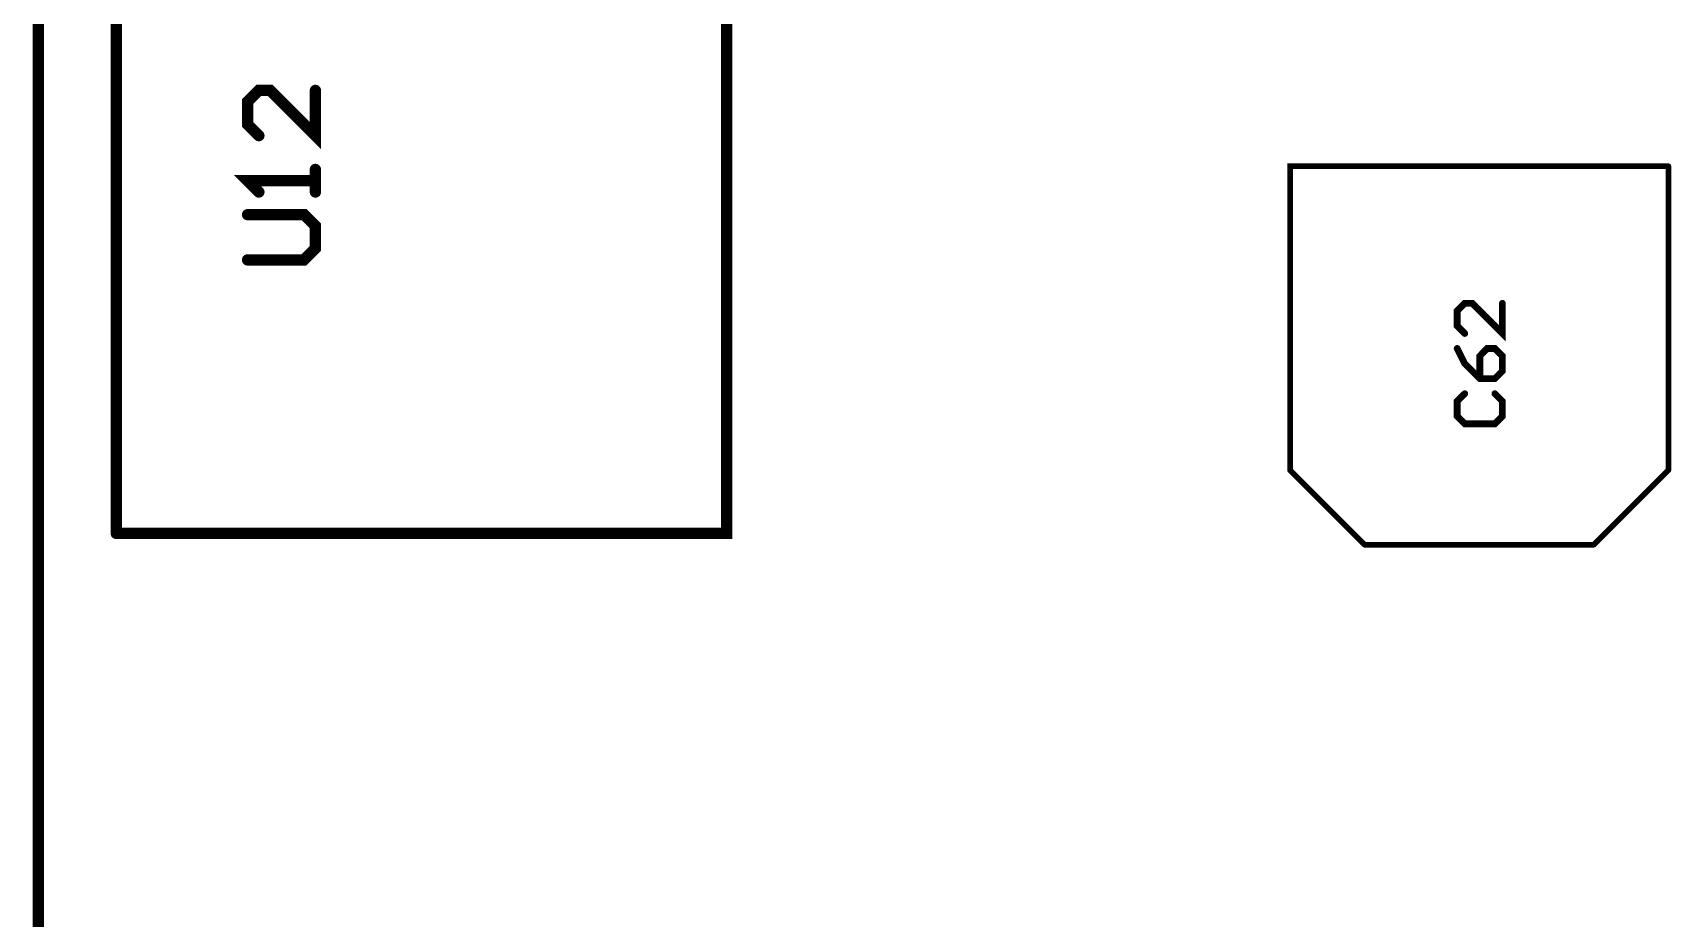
# Model space of a CAD drawing. Extents: x -4.2 to 14.8, y -3.5 to 8.8.
# Drawn here: x -0.24 to 1.209, y 0.578 to 1.361 of the extents above; entities that cross this region are included whole.
import ezdxf

# ---------------------------------------------------------------- set-up
doc = ezdxf.new("R2010")
doc.units = 0
doc.layers.add('2D_LINE_00', color=1, linetype='CONTINUOUS')

# ---------------------------------------------------------------- blocks, each defined once
blk = doc.blocks.new('SMOOTH_0$01')
at = {"const_width": 0.005}
blk.add_lwpolyline([(-0.0025, 0, 1), (0.0025, 0, 1)], format="xyb", close=True, dxfattribs=at)
blk = doc.blocks.new('DRAWING_2964')
at = {"layer": '2D_LINE_00', "const_width": 0.01}
blk.add_lwpolyline([(0, 0), (0, 0.64)], dxfattribs=at)
at = {"layer": '2D_LINE_00'}
for p in [(0, 0.64), (0, 0)]:
    blk.add_blockref('SMOOTH_0$01', p, dxfattribs=at)
blk = doc.blocks.new('DRAWING_2965')
at = {"layer": '2D_LINE_00', "const_width": 0.01}
blk.add_lwpolyline([(0, 0), (0.54, 0), (0.54, 0.64)], dxfattribs=at)
at = {"layer": '2D_LINE_00'}
for p in [(0.54, 0.64), (0, 0), (0.54, 0)]:
    blk.add_blockref('SMOOTH_0$01', p, dxfattribs=at)
blk = doc.blocks.new('DRAWING_3221')
at = {"layer": '2D_LINE_00', "const_width": 0.01}
blk.add_lwpolyline([(0, 0), (0, 7.4)], dxfattribs=at)
blk = doc.blocks.new('DRAWING_3238')
at = {"layer": '2D_LINE_00', "const_width": 0.01}
blk.add_lwpolyline([(0, 0), (0.04998, 0), (0.05998, 0.01), (0.05998, 0.02999), (0.04998, 0.03999), (0, 0.03999)], dxfattribs=at)
at = {"layer": '2D_LINE_00'}
for p in [(0, 0.03999), (0.04998, 0.03999), (0.05998, 0.02999), (0.05998, 0.01), (0, 0), (0.04998, 0)]:
    blk.add_blockref('SMOOTH_0$01', p, dxfattribs=at)
blk = doc.blocks.new('DRAWING_3239')
at = {"layer": '2D_LINE_00', "const_width": 0.01}
blk.add_lwpolyline([(0, 0), (0, 0.01999), (0, 0.01), (-0.05998, 0.01), (-0.04998, 0)], dxfattribs=at)
at = {"layer": '2D_LINE_00'}
for p in [(-0.05998, 0.01), (0, 0.01999), (0, 0.01), (-0.04998, 0), (0, 0)]:
    blk.add_blockref('SMOOTH_0$01', p, dxfattribs=at)
blk = doc.blocks.new('DRAWING_3240')
at = {"layer": '2D_LINE_00', "const_width": 0.01}
blk.add_lwpolyline([(0, 0), (0, -0.03999), (-0.03999, 0), (-0.04998, 0), (-0.05998, -0.00999), (-0.05998, -0.02999), (-0.04998, -0.03999)], dxfattribs=at)
at = {"layer": '2D_LINE_00'}
for p in [(-0.04998, 0), (-0.03999, 0), (0, 0), (-0.05998, -0.00999), (-0.05998, -0.02999), (-0.04998, -0.03999), (0, -0.03999)]:
    blk.add_blockref('SMOOTH_0$01', p, dxfattribs=at)
blk = doc.blocks.new('SMOOTH_0$006')
at = {"const_width": 0.003}
blk.add_lwpolyline([(-0.0015, 0, 1), (0.0015, 0, 1)], format="xyb", close=True, dxfattribs=at)
blk = doc.blocks.new('DRAWING_4283')
at = {"layer": '2D_LINE_00', "const_width": 0.006}
blk.add_lwpolyline([(0, 0), (-0.00667, -0.00667), (-0.00667, -0.02), (0, -0.02666), (0.02665, -0.02666), (0.03332, -0.02), (0.03332, -0.00667), (0.02665, 0)], dxfattribs=at)
at = {"layer": '2D_LINE_00'}
for p in [(0, 0), (0.02665, 0), (-0.00667, -0.00667), (0.03332, -0.00667), (-0.00667, -0.02), (0, -0.02666), (0.02665, -0.02666), (0.03332, -0.02)]:
    blk.add_blockref('SMOOTH_0$006', p, dxfattribs=at)
blk = doc.blocks.new('DRAWING_4284')
at = {"layer": '2D_LINE_00', "const_width": 0.006}
blk.add_lwpolyline([(0, 0), (0.00667, -0.01333), (0.02, -0.02666), (0.03332, -0.02666), (0.03999, -0.02), (0.03999, -0.00667), (0.03332, 0), (0.02666, 0), (0.02, -0.00667), (0.02, -0.02666)], dxfattribs=at)
at = {"layer": '2D_LINE_00'}
for p in [(0, 0), (0.02666, 0), (0.03332, 0), (0.00667, -0.01333), (0.02, -0.00667), (0.03999, -0.00667), (0.02, -0.02666), (0.02, -0.02666), (0.03332, -0.02666), (0.03999, -0.02)]:
    blk.add_blockref('SMOOTH_0$006', p, dxfattribs=at)
blk = doc.blocks.new('DRAWING_4285')
at = {"layer": '2D_LINE_00', "const_width": 0.006}
blk.add_lwpolyline([(0, 0), (0, -0.02666), (-0.02666, 0), (-0.03332, 0), (-0.03999, -0.00666), (-0.03999, -0.01999), (-0.03332, -0.02666)], dxfattribs=at)
at = {"layer": '2D_LINE_00'}
for p in [(-0.03332, 0), (-0.02666, 0), (0, 0), (-0.03999, -0.00666), (-0.03999, -0.01999), (-0.03332, -0.02666), (0, -0.02666)]:
    blk.add_blockref('SMOOTH_0$006', p, dxfattribs=at)
blk = doc.blocks.new('SMOOTH_0$005')
at = {"const_width": 0.0025}
blk.add_lwpolyline([(-0.00125, 0, 1), (0.00125, 0, 1)], format="xyb", close=True, dxfattribs=at)
blk = doc.blocks.new('DRAWING_4790')
at = {"layer": '2D_LINE_00', "const_width": 0.005}
blk.add_lwpolyline([(0, 0), (0, 0.16733), (0.33465, 0.16733)], dxfattribs=at)
at = {"layer": '2D_LINE_00'}
for p in [(0, 0.16733), (0.33465, 0.16733), (0, 0)]:
    blk.add_blockref('SMOOTH_0$005', p, dxfattribs=at)
blk = doc.blocks.new('DRAWING_4791')
at = {"layer": '2D_LINE_00', "const_width": 0.005}
blk.add_lwpolyline([(0, 0), (0.20275, 0)], dxfattribs=at)
at = {"layer": '2D_LINE_00'}
for p in [(0, 0), (0.20275, 0)]:
    blk.add_blockref('SMOOTH_0$005', p, dxfattribs=at)
blk = doc.blocks.new('DRAWING_4792')
at = {"layer": '2D_LINE_00', "const_width": 0.005}
blk.add_lwpolyline([(0, 0), (0.06595, -0.06595)], dxfattribs=at)
at = {"layer": '2D_LINE_00'}
for p in [(0, 0), (0.06595, -0.06595)]:
    blk.add_blockref('SMOOTH_0$005', p, dxfattribs=at)
blk = doc.blocks.new('DRAWING_4793')
at = {"layer": '2D_LINE_00', "const_width": 0.005}
blk.add_lwpolyline([(0, 0), (0, 0.10137)], dxfattribs=at)
at = {"layer": '2D_LINE_00'}
for p in [(0, 0.10137), (0, 0)]:
    blk.add_blockref('SMOOTH_0$005', p, dxfattribs=at)
blk = doc.blocks.new('DRAWING_4794')
at = {"layer": '2D_LINE_00', "const_width": 0.005}
blk.add_lwpolyline([(0, 0), (0, 0.10137)], dxfattribs=at)
at = {"layer": '2D_LINE_00'}
for p in [(0, 0.10137), (0, 0)]:
    blk.add_blockref('SMOOTH_0$005', p, dxfattribs=at)
blk = doc.blocks.new('DRAWING_4795')
at = {"layer": '2D_LINE_00', "const_width": 0.005}
blk.add_lwpolyline([(0, 0), (0.06595, 0.06595)], dxfattribs=at)
at = {"layer": '2D_LINE_00'}
for p in [(0.06595, 0.06595), (0, 0)]:
    blk.add_blockref('SMOOTH_0$005', p, dxfattribs=at)
blk = doc.blocks.new('DRAWING_4796')
at = {"layer": '2D_LINE_00', "const_width": 0.005}
blk.add_lwpolyline([(0, 0), (0, 0.16733)], dxfattribs=at)
at = {"layer": '2D_LINE_00'}
for p in [(0, 0.16733), (0, 0)]:
    blk.add_blockref('SMOOTH_0$005', p, dxfattribs=at)

msp = doc.modelspace()

# ---------------------------------------------------------------- block references
for name, p in [('DRAWING_3221', (-0.235, -0.2)), ('DRAWING_2964', (-0.1662, 0.9182)), ('DRAWING_2965', (-0.1662, 0.9182)), ('DRAWING_3240', (0.01, 1.3099)), ('DRAWING_3239', (0.01, 1.22)), ('DRAWING_4790', (0.8722, 1.0755)), ('DRAWING_4796', (1.2068, 1.0755)), ('DRAWING_3238', (-0.05, 1.16)), ('DRAWING_4285', (1.06, 1.1216)), ('DRAWING_4793', (0.8722, 0.9741)), ('DRAWING_4284', (1.02, 1.0817)), ('DRAWING_4794', (1.2068, 0.9741)), ('DRAWING_4283', (1.0267, 1.0417)), ('DRAWING_4792', (0.8722, 0.9741)), ('DRAWING_4795', (1.1409, 0.9082)), ('DRAWING_4791', (0.9381, 0.9082))]:
    msp.add_blockref(name, p)

doc.saveas('drawing.dxf')
